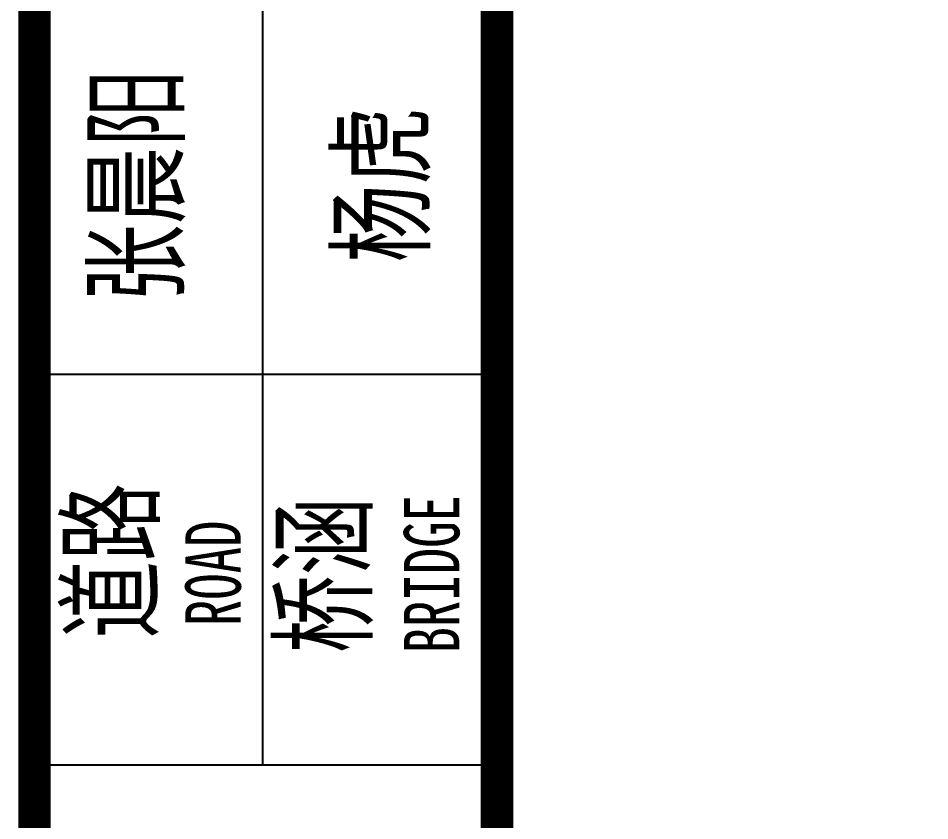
# Model space of a CAD drawing. Header units: millimetres. Extents: x 1621 to 2881, y 1542 to 1880.
# Drawn here: x 2471.48 to 2499.47, y 1616.56 to 1641.2 of the extents above; entities that cross this region are included whole.
import ezdxf

# ---------------------------------------------------------------- set-up
doc = ezdxf.new("R2010")
doc.units = ezdxf.units.MM
doc.styles.get("Standard").update_dxf_attribs({"font": '', "width": 0.7})
doc.styles.get('Standard').set_extended_font_data('仿宋_GB2312')

# ---------------------------------------------------------------- blocks, each defined once
blk = doc.blocks.new('tk')
for p, q in [((17.8, -10), (17.8, -262)), ((25, -250), (10.8, -250)), ((25, -262), (10.8, -262))]:
    blk.add_line(p, q)
at = {"const_width": 1}
blk.add_lwpolyline([(25, -287), (10.8, -287), (10.8, -10), (25, -10)], dxfattribs=at)
at = {"const_width": 1, "flags": 128}
blk.add_lwpolyline([(410, -10), (25, -10), (25, -287), (410, -287)], close=True, dxfattribs=at)
at = {"width": 0.7}
blk.add_text('杨虎', height=2.5, rotation=90, dxfattribs=at).set_placement((22.686, -246.56))
at = {"attachment_point": 1, "rotation": 90}
for s, insert, char_height, width in [('张晨阳', (12.65, -247.784), 2.5, 7.5678), ('道路', (11.887, -258.116), 2.5, 5.22511), ('BRIDGE', (22.143, -258.564), 1.7, 4.69942), ('桥涵', (18.412, -258.549), 2.5, 5.22511), ('ROAD', (15.431, -257.727), 1.7, 3.27698)]:
    blk.add_mtext(s, dxfattribs=dict(at, insert=insert, char_height=char_height, width=width))

msp = doc.modelspace()

# ---------------------------------------------------------------- block references
msp.add_blockref('tk', (2461.183, 1880.267))

doc.saveas('drawing.dxf')
